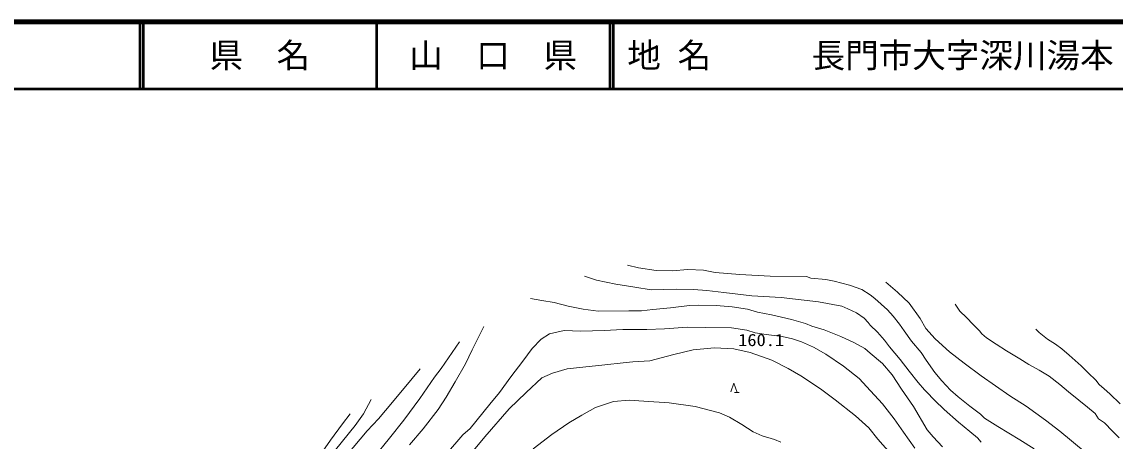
# Model space of a CAD drawing. Units: millimetres, scale not verified. Extents: x 40000 to 680000, y 20000 to 380000.
# Drawn here: x 280169 to 443064, y 317458 to 380000 of the extents above; entities that cross this region are included whole.
import ezdxf
from ezdxf.enums import TextEntityAlignment as Align

# ---------------------------------------------------------------- set-up
doc = ezdxf.new("R2010")
doc.units = ezdxf.units.MM
doc.header["$LTSCALE"] = 1000
for name, color, linetype, lineweight in [('M-TTL', 2, 'Continuous', 140), ('M-TTL-LINE', 7, 'Continuous', 50), ('M-TTL-TXT', 7, 'Continuous', 13), ('M-WORK', 1, 'Continuous', 13)]:
    doc.layers.add(name, color=color, linetype=linetype, lineweight=lineweight)
doc.styles.add('ＭＳ ゴシック', font='')
doc.styles.get('ＭＳ ゴシック').set_extended_font_data('MS Gothic')

msp = doc.modelspace()

# ---------------------------------------------------------------- linework, layer by layer
at = {"layer": 'M-TTL'}
msp.add_line((680000, 380000), (40000, 380000), dxfattribs=at)
at = {"layer": 'M-TTL-LINE'}
for p, q in [((297750, 380000), (297750, 370000)), ((298250, 380000), (298250, 370000)), ((333000, 380000), (333000, 370000)), ((367750, 380000), (367750, 370000)), ((368250, 380000), (368250, 370000)), ((40000, 370000), (680000, 370000))]:
    msp.add_line(p, q, dxfattribs=at)
at = {"layer": 'M-WORK'}
for p, q in [((370403, 343727), (372022, 343294)), ((372022, 343294), (374702, 342901)), ((374702, 342901), (377087, 342862)), ((377087, 342862), (379375, 343065)), ((379375, 343065), (381747, 342947)), ((381747, 342947), (383457, 342613)), ((383457, 342613), (387121, 342298)), ((387121, 342298), (391643, 342062)), ((364011, 342058), (365791, 341489)), ((365791, 341489), (368681, 340884)), ((368681, 340884), (371516, 340416)), ((391643, 342062), (397086, 342017)), ((397086, 342017), (397702, 341773)), ((397702, 341773), (399976, 341567)), ((399976, 341567), (401183, 341323)), ((401183, 341323), (403482, 340732)), ((403482, 340732), (405319, 340077)), ((408918, 341189), (410652, 339687)), ((371516, 340416), (373920, 340049)), ((373920, 340049), (377700, 340104)), ((377700, 340104), (380232, 340076)), ((380232, 340076), (382241, 339939)), ((382241, 339939), (384783, 339608)), ((384783, 339608), (388921, 339131)), ((388921, 339131), (393306, 338893)), ((393306, 338893), (398866, 338232)), ((405319, 340077), (406556, 339282)), ((406556, 339282), (407257, 338751)), ((410652, 339687), (412399, 338017)), ((355937, 338725), (357636, 338449)), ((357636, 338449), (359494, 338154)), ((359494, 338154), (361548, 337601)), ((361548, 337601), (363818, 337133)), ((374168, 337085), (376801, 337360)), ((376801, 337360), (379645, 337691)), ((379645, 337691), (380948, 337746)), ((380948, 337746), (383609, 337700)), ((383609, 337700), (386022, 337498)), ((386022, 337498), (388288, 337140)), ((398866, 338232), (402353, 337581)), ((402353, 337581), (403224, 337177)), ((407257, 338751), (409155, 337025)), ((412399, 338017), (414031, 335756)), ((419226, 337871), (419945, 336859)), ((363818, 337133), (366021, 336837)), ((366021, 336837), (370599, 336883)), ((370599, 336883), (372480, 336874)), ((372480, 336874), (374168, 337085)), ((388288, 337140), (389774, 336709)), ((389774, 336709), (391866, 336278)), ((391866, 336278), (394857, 335590)), ((394857, 335590), (396912, 335021)), ((403224, 337177), (404527, 336608)), ((404527, 336608), (405665, 335801)), ((405665, 335801), (406279, 335177)), ((409155, 337025), (410008, 336099)), ((410008, 336099), (410953, 334888)), ((414031, 335756), (414853, 334266)), ((419945, 336859), (420922, 335883)), ((420922, 335883), (421892, 334860)), ((347265, 331073), (348990, 334578)), ((358791, 333464), (360949, 333965)), ((360949, 333965), (363441, 333849)), ((363441, 333849), (366947, 333952)), ((366947, 333952), (369735, 334106)), ((369735, 334106), (373280, 334132)), ((373280, 334132), (375926, 334222)), ((375926, 334222), (379330, 334466)), ((379330, 334466), (382027, 334427)), ((382027, 334427), (385893, 334350)), ((385893, 334350), (388205, 333990)), ((388205, 333990), (389426, 333631)), ((396912, 335021), (397857, 334599)), ((397857, 334599), (399711, 334039)), ((399711, 334039), (402188, 333067)), ((406279, 335177), (406564, 334773)), ((406564, 334773), (407646, 333709)), ((410953, 334888), (411623, 333915)), ((414853, 334266), (416240, 332725)), ((421892, 334860), (422849, 333897)), ((431251, 334148), (431723, 333644)), ((356222, 331255), (357532, 332693)), ((357532, 332693), (358791, 333464)), ((389426, 333631), (391044, 333374)), ((391044, 333374), (393446, 333091)), ((393446, 333091), (394975, 332732)), ((394975, 332732), (396349, 332282)), ((402188, 333067), (404206, 332131)), ((407646, 333709), (408720, 332525)), ((408720, 332525), (409445, 331507)), ((411623, 333915), (412733, 332383)), ((412733, 332383), (414155, 330667)), ((416240, 332725), (418398, 330772)), ((422849, 333897), (423183, 333471)), ((423183, 333471), (423891, 332888)), ((423891, 332888), (425332, 331905)), ((431723, 333644), (432994, 332693)), ((432994, 332693), (434161, 331946)), ((342646, 328297), (345369, 332279)), ((346265, 328972), (347265, 331073)), ((354822, 329366), (356222, 331255)), ((377301, 330367), (380214, 331086)), ((380214, 331086), (383361, 331392)), ((383361, 331392), (386256, 331230)), ((386256, 331230), (388666, 330690)), ((388666, 330690), (391903, 329521)), ((396349, 332282), (398109, 331499)), ((398109, 331499), (399958, 330432)), ((404206, 332131), (405775, 331268)), ((405775, 331268), (406564, 330589)), ((409445, 331507), (411023, 329626)), ((418398, 330772), (420569, 329090)), ((425332, 331905), (426892, 330909)), ((426892, 330909), (428884, 329715)), ((434161, 331946), (435118, 331232)), ((435118, 331232), (436219, 330295)), ((353037, 327054), (354822, 329366)), ((367015, 328820), (369748, 329144)), ((369748, 329144), (371223, 329270)), ((371223, 329270), (373758, 329449)), ((373758, 329449), (377301, 330367)), ((391903, 329521), (394331, 328281)), ((399958, 330432), (402604, 328647)), ((406564, 330589), (408390, 329057)), ((408390, 329057), (409840, 327332)), ((411023, 329626), (412390, 327901)), ((414155, 330667), (414889, 329539)), ((414889, 329539), (416182, 327722)), ((420569, 329090), (423125, 327189)), ((428884, 329715), (430215, 328889)), ((436219, 330295), (438027, 328716)), ((338331, 326780), (339533, 328258)), ((341670, 327025), (342646, 328297)), ((344742, 326330), (346265, 328972)), ((357628, 326896), (359228, 327579)), ((359228, 327579), (361404, 328245)), ((361404, 328245), (363742, 328514)), ((363742, 328514), (367015, 328820)), ((394331, 328281), (396237, 327220)), ((402604, 328647), (404942, 326785)), ((412390, 327901), (413717, 326206)), ((416182, 327722), (417256, 326447)), ((430215, 328889), (431735, 328057)), ((431735, 328057), (433210, 327166)), ((438027, 328716), (439056, 327667)), ((439056, 327667), (440203, 326566)), ((335395, 323285), (338331, 326780)), ((339486, 323840), (341670, 327025)), ((343393, 324036), (344742, 326330)), ((351328, 324691), (353037, 327054)), ((355290, 324702), (357628, 326896)), ((385822, 324836), (386259, 326094)), ((386259, 326094), (386763, 324707)), ((396237, 327220), (399168, 325242)), ((404942, 326785), (406599, 324948)), ((409840, 327332), (411234, 325231)), ((413717, 326206), (414680, 325088)), ((417256, 326447), (418540, 325043)), ((423125, 327189), (427389, 324209)), ((433210, 327166), (434848, 325921)), ((434848, 325921), (436139, 324800)), ((440203, 326566), (440708, 325924)), ((440708, 325924), (441435, 325249)), ((349890, 322957), (351328, 324691)), ((352755, 322274), (355290, 324702)), ((386361, 324707), (387055, 324707)), ((399168, 325242), (401344, 323623)), ((406599, 324948), (408385, 323021)), ((411234, 325231), (412996, 322626)), ((414680, 325088), (414885, 324857)), ((414885, 324857), (416183, 323521)), ((418540, 325043), (419687, 324080)), ((427389, 324209), (429830, 322693)), ((436139, 324800), (437646, 323548)), ((441435, 325249), (442287, 324502)), ((442287, 324502), (443801, 323047)), ((331058, 321525), (332209, 323665)), ((333294, 320808), (335395, 323285)), ((337059, 320590), (339486, 323840)), ((342200, 322201), (343393, 324036)), ((346989, 319358), (349890, 322957)), ((365634, 322454), (368319, 323366)), ((368319, 323366), (370656, 323559)), ((370656, 323559), (372827, 323431)), ((372827, 323431), (376591, 323186)), ((376591, 323186), (380483, 322621)), ((380483, 322621), (384130, 321671)), ((401344, 323623), (404383, 321231)), ((408385, 323021), (410144, 320799)), ((412996, 322626), (415055, 319164)), ((416183, 323521), (417608, 322185)), ((419687, 324080), (421403, 322685)), ((421403, 322685), (422999, 321492)), ((429830, 322693), (432668, 320612)), ((437646, 323548), (438944, 322513)), ((327955, 320053), (329070, 321528)), ((329817, 319817), (331058, 321525)), ((339971, 319302), (342200, 322201)), ((349158, 318084), (352755, 322274)), ((361652, 320194), (363605, 321337)), ((363605, 321337), (365634, 322454)), ((384130, 321671), (385582, 321054)), ((385582, 321054), (387457, 319937)), ((404383, 321231), (406343, 319433)), ((417608, 322185), (419741, 320271)), ((422999, 321492), (423577, 320896)), ((438944, 322513), (440078, 321563)), ((440078, 321563), (440576, 320796)), ((326175, 317590), (327955, 320053)), ((326904, 316149), (329817, 319817)), ((331633, 318991), (333294, 320808)), ((334939, 317905), (337059, 320590)), ((337916, 316889), (339971, 319302)), ((345870, 318395), (346989, 319358)), ((359147, 318434), (361652, 320194)), ((387457, 319937), (389153, 318845)), ((406343, 319433), (407728, 317779)), ((410144, 320799), (411544, 318795)), ((419741, 320271), (421398, 318910)), ((423577, 320896), (425577, 319621)), ((425577, 319621), (428880, 317676)), ((432668, 320612), (434826, 318955)), ((440576, 320796), (441460, 320213)), ((441460, 320213), (442692, 318941)), ((328486, 315266), (331633, 318991)), ((332615, 315028), (334939, 317905)), ((343457, 315587), (345870, 318395)), ((345777, 314038), (349158, 318084)), ((356373, 316302), (359147, 318434)), ((389153, 318845), (390463, 318241)), ((390463, 318241), (392325, 317702)), ((392325, 317702), (393276, 317316)), ((407728, 317779), (409580, 315621)), ((411544, 318795), (413227, 316406)), ((415055, 319164), (415936, 318085)), ((415936, 318085), (417321, 316610)), ((421398, 318910), (422579, 317959)), ((422579, 317959), (423106, 317317)), ((428880, 317676), (431018, 316290)), ((434826, 318955), (438577, 315821)), ((442692, 318941), (443675, 317958)), ((323783, 314173), (326175, 317590))]:
    msp.add_line(p, q, dxfattribs=at)

# ---------------------------------------------------------------- texts
at = {"layer": 'M-TTL-TXT', "style": 'ＭＳ ゴシック'}
for s, p in [('県\u3000名', (315625, 375000)), ('山\u3000口\u3000県', (350375, 375000))]:
    msp.add_text(s, height=3666, dxfattribs=at).set_placement(p, align=Align.MIDDLE_CENTER)
msp.add_text('地 名      長門市大字深川湯本', height=3666, dxfattribs=at).set_placement((370380, 375000), align=Align.MIDDLE_LEFT)
at = {"layer": 'M-WORK', "style": 'ＭＳ ゴシック', "width": 1.1}
msp.add_text('160.1', height=1833, dxfattribs=at).set_placement((386891, 331081), align=Align.BOTTOM_LEFT)

doc.saveas('drawing.dxf')
